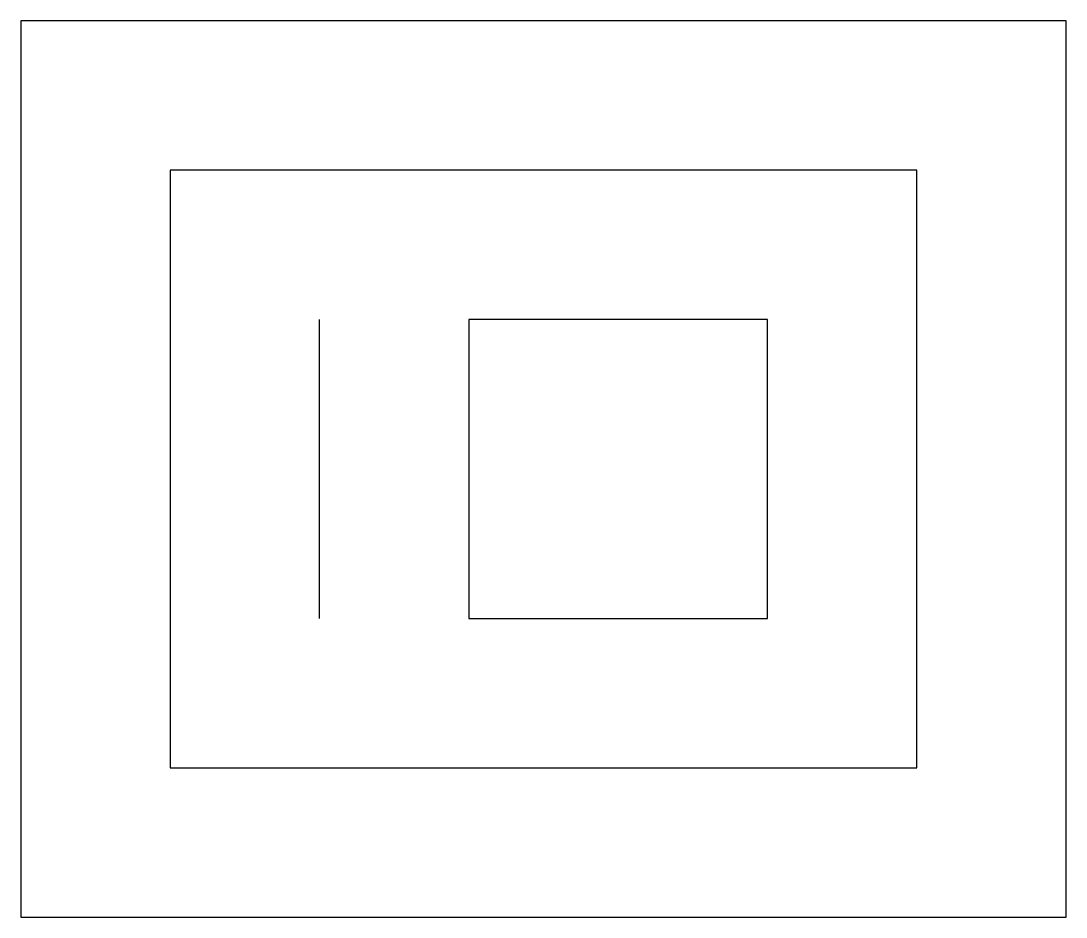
# Model space of a CAD drawing. Header units: millimetres. Extents: x 60 to 130, y 80 to 140.
import ezdxf

# ---------------------------------------------------------------- set-up
doc = ezdxf.new("R2010")
doc.units = ezdxf.units.MM
doc.layers.add('Default', color=7, linetype='Continuous')
doc.layers.add('Layer 05', color=8, linetype='Continuous', true_color=0x788f78)

msp = doc.modelspace()

# ---------------------------------------------------------------- linework, layer by layer
at = {"layer": 'Default'}
msp.add_lwpolyline([(80, 100), (80, 120)], dxfattribs=at)
at = {"layer": 'Layer 05'}
for points in [[(60, 80), (130, 80), (130, 140), (60, 140)], [(70, 90), (120, 90), (120, 130), (70, 130)], [(90, 100), (110, 100), (110, 120), (90, 120)]]:
    msp.add_lwpolyline(points, close=True, dxfattribs=at)

doc.saveas('drawing.dxf')
